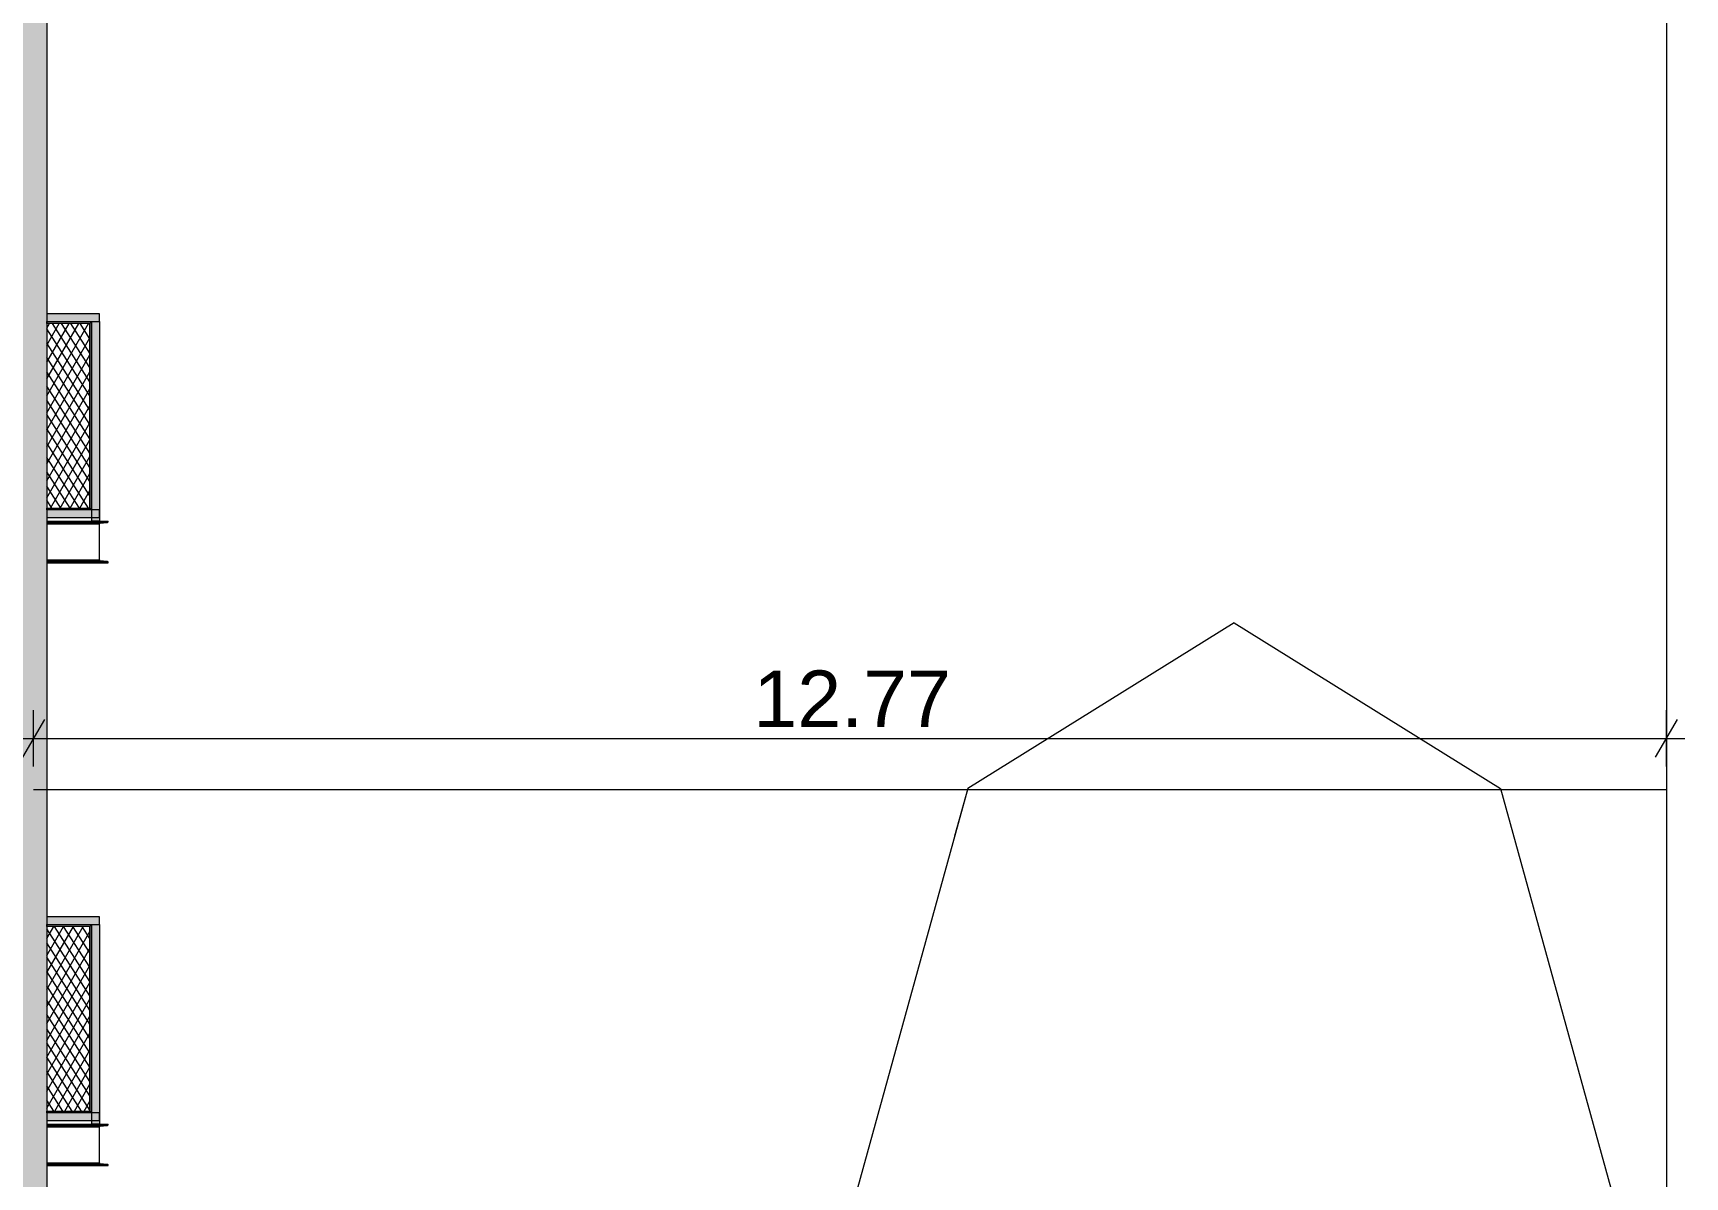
# Model space of a CAD drawing. Header units: millimetres. Extents: x 476244520 to 476657119, y 4620824743 to 4621446928.
# Drawn here: x 476629975 to 476638744, y 4621032026 to 4621038097 of the extents above; entities that cross this region are included whole.
import ezdxf

# ---------------------------------------------------------------- set-up
doc = ezdxf.new("R2010")
doc.units = ezdxf.units.MM
doc.header["$MEASUREMENT"] = 0
doc.layers.add('New_2D Drafting - General_Pen_No__30_Pen_No__9_Pen_No__9_Pen_No__254', color=7, linetype='Continuous', lineweight=0, true_color=0xcccccc)
for name, color, linetype, lineweight in [('New_2D Drafting - General_Pen_No__30_Pen_No__9_Pen_No__9_Pen_No__255', 255, 'Continuous', 0), ('New_2D Drafting - General_Pen_No__30_Pen_No__9_Pen_No__9_Pen_No__7', 7, 'Continuous', 0), ('New_2D Drafting - General_Pen_No__4', 7, 'Continuous', 0), ('New_2D Drafting - General_Pen_No__7', 7, 'Continuous', 0), ('New_Interior - Furniture _Pen_No__7', 7, 'Continuous', 0), ('New_Structural - Bearing_Pen_No__1', 1, 'Continuous', 0), ('Structural - Bearing_Pen_No__7', 7, 'Continuous', 0), ('zoma_Pen_No__1', 1, 'Continuous', 0)]:
    doc.layers.add(name, color=color, linetype=linetype, lineweight=lineweight)
doc.layers.add('zoma', color=7, linetype='Continuous')
doc.styles.add('GENERATED_STYLE_2', font='arial.ttf')
doc.linetypes.add('Break', pattern='A,0,[1,A-4 бѓЎбѓђбѓ®бѓљбѓ\x98 - nikas1.Shx,S=15.679026,R=0,X=0,Y=0],-1975.557214,0', length=1975.557214)
doc.dimstyles.new('GENERATED_STYLE__3', dxfattribs={"dimtxt": 300, "dimasz": 152, "dimexe": 0.18, "dimexo": 3, "dimgap": 0.09, "dimtad": 1, "dimtih": 1, "dimtoh": 1, "dimlfac": 0.001, "dimzin": 0, "dimdsep": 46, "dimtxsty": 'GENERATED_STYLE_2', "dimblk": 'ARROWHEAD_2', "dimblk1": 'ARROWHEAD_2', "dimblk2": 'ARROWHEAD_2', "dimcen": 0.09, "dimclrd": 1, "dimclre": 1, "dimclrt": 1, "dimadec": 0, "dimazin": 0, "dimtfac": 1, "dimtdec": 4, "dimtmove": 0, "dimatfit": 3, "dimfxl": 1, "dimtolj": 1, "dimtzin": 0, "dimarcsym": 0})
pattern_1 = [(60, (476844527.15, 4621385791.044), (-38.971143, 22.5), []), (122.833095, (476844527.15, 4621385791.044), (36.8060797, 18.75), [])]

# ---------------------------------------------------------------- blocks, each defined once
blk = doc.blocks.new('*D769', base_point=(476844527.1, 4621385791))
at = {"layer": 'zoma_Pen_No__1', "color": 1, "linetype": 'Continuous', "lineweight": 0, "transparency": 16777216}
for p, q in [((476630034.6, 4621034453.8), (476629919.1, 4621034253.8)), ((476629976.9, 4621034203.8), (476629976.9, 4621034503.8)), ((476638588.4, 4621034253.8), (476638703.9, 4621034453.8)), ((476638646.2, 4621034203.8), (476638646.2, 4621034503.8)), ((476629879.1, 4621034353.8), (476629976.9, 4621034353.8)), ((476629976.9, 4621034353.8), (476638646.2, 4621034353.8)), ((476638646.2, 4621034353.8), (476638744, 4621034353.8))]:
    blk.add_line(p, q, dxfattribs=at)
at = {"layer": 'zoma_Pen_No__1', "color": 1, "lineweight": 0, "transparency": 16777216, "insert": (476633798.6, 4621034413.8), "char_height": 300, "attachment_point": 7, "style": 'GENERATED_STYLE_2'}
blk.add_mtext('\\A1;{\\pql;\\fArial CYR|b0|i0|c204|p34;12.77}', dxfattribs=at)
blk = doc.blocks.new('ARROWHEAD_2')
at = {"color": 0, "linetype": 'Continuous', "lineweight": 0}
for p, q in [((-0.378, -0.655), (0.378, 0.655)), ((0, 0), (-1, 0))]:
    blk.add_line(p, q, dxfattribs=at)

msp = doc.modelspace()

# ---------------------------------------------------------------- hatches: boundary and pattern name
at = {"layer": 'New_2D Drafting - General_Pen_No__30_Pen_No__9_Pen_No__9_Pen_No__254', "linetype": 'Continuous', "lineweight": 0, "true_color": 0xcccccc}
h = msp.add_hatch(dxfattribs=at)
h.set_pattern_fill('BRICK___RUNNING_BOND', color=254, style=0, pattern_type=2)
h.set_pattern_definition([(0, (476622876.87, 4621034175.24), (0, 66.64), []), (90, (476622876.87, 4621034175.24), (-244.8, 0), [66.64, -66.64]), (90, (476622999.27, 4621034241.88), (-244.8, 0), [66.64, -66.64])])
h.paths.add_polyline_path([(476630047.219, 4621038706.026), (476630047.226, 4621028596.024), (476629976.822, 4621028596.024), (476629976.822, 4621025966.681), (476629972.268, 4621025966.024), (476612277.162, 4621025966.024), (476612207.162, 4621025966.024), (476612207.162, 4621029166.014), (476612207.162, 4621039165.621), (476630047.219, 4621039165.617)])
h.paths.add_polyline_path([(476621777.992, 4621031666.024), (476620177.559, 4621031666.024), (476620177.559, 4621030066.024), (476621777.992, 4621030066.024)], flags=0)
h.paths.add_polyline_path([(476621777.558, 4621036466.024), (476620177.559, 4621036466.024), (476620177.559, 4621038066.024), (476621777.558, 4621038066.024)], flags=0)
h.paths.add_polyline_path([(476620177.559, 4621033266.024), (476621777.992, 4621033266.024), (476621777.992, 4621034866.024), (476620177.559, 4621034866.024)], flags=0)
h.paths.add_polyline_path([(476620177.077, 4621026866.024), (476620177.077, 4621028466.024), (476621777.078, 4621028466.024), (476621777.078, 4621026866.024)], flags=0)
h.paths.add_polyline_path([(476618177.219, 4621038066.024), (476616577.219, 4621038066.024), (476616577.219, 4621036466.024), (476618177.219, 4621036466.024)], flags=0)
h.paths.add_polyline_path([(476618177.219, 4621034866.024), (476616577.219, 4621034866.024), (476616577.219, 4621033266.024), (476618177.219, 4621033266.024)], flags=0)
h.paths.add_polyline_path([(476618177.219, 4621031666.024), (476616577.219, 4621031666.024), (476616577.219, 4621030066.024), (476618177.219, 4621030066.024)], flags=0)
h.paths.add_polyline_path([(476618176.823, 4621028466.024), (476616576.823, 4621028466.024), (476616576.823, 4621026866.024), (476618176.823, 4621026866.024)], flags=0)
at = {"layer": 'New_2D Drafting - General_Pen_No__30_Pen_No__9_Pen_No__9_Pen_No__255', "linetype": 'Continuous', "lineweight": 0}
for points in [[(476630326.865, 4621036606.026), (476630047.199, 4621036606.026), (476630047.199, 4621036566.026), (476630326.865, 4621036566.026)], [(476630276.859, 4621036556.026), (476630047.199, 4621036556.026), (476630047.199, 4621036566.026), (476630286.859, 4621036566.026)], [(476630276.859, 4621035576.024), (476630286.859, 4621035566.024), (476630286.859, 4621036566.026), (476630276.859, 4621036556.026)], [(476630326.865, 4621035506.024), (476630286.859, 4621035506.024), (476630286.859, 4621036566.026), (476630326.865, 4621036566.026)], [(476630287.228, 4621035566.024), (476630047.199, 4621035566.024), (476630047.199, 4621035576.024), (476630277.228, 4621035576.024)], [(476630326.865, 4621035566.024), (476630047.199, 4621035566.024), (476630047.199, 4621035526.024), (476630326.865, 4621035526.024)], [(476630326.865, 4621033406.026), (476630047.199, 4621033406.026), (476630047.199, 4621033366.026), (476630326.865, 4621033366.026)], [(476630276.859, 4621033356.026), (476630047.199, 4621033356.026), (476630047.199, 4621033366.026), (476630286.859, 4621033366.026)], [(476630276.859, 4621032376.024), (476630286.859, 4621032366.024), (476630286.859, 4621033366.026), (476630276.859, 4621033356.026)], [(476630326.865, 4621032306.024), (476630286.859, 4621032306.024), (476630286.859, 4621033366.026), (476630326.865, 4621033366.026)], [(476630287.228, 4621032366.024), (476630047.199, 4621032366.024), (476630047.199, 4621032376.024), (476630277.228, 4621032376.024)], [(476630326.865, 4621032366.024), (476630047.199, 4621032366.024), (476630047.199, 4621032326.024), (476630326.865, 4621032326.024)]]:
    msp.add_hatch(color=255, dxfattribs=at).paths.add_polyline_path(points)
at = {"layer": 'New_2D Drafting - General_Pen_No__7', "linetype": 'Continuous', "lineweight": 0}
h = msp.add_hatch(dxfattribs=at)
h.set_pattern_fill('BATT_INSULATION', style=0, pattern_type=2)
h.set_pattern_definition(pattern_1)
h.paths.add_polyline_path([(476630047.199, 4621035576.024), (476630276.859, 4621035576.024), (476630276.859, 4621036556.026), (476630047.199, 4621036556.026)])
h = msp.add_hatch(dxfattribs=at)
h.set_pattern_fill('BATT_INSULATION', style=0, pattern_type=2)
h.set_pattern_definition(pattern_1)
h.paths.add_polyline_path([(476630047.199, 4621032376.024), (476630276.859, 4621032376.024), (476630276.859, 4621033356.026), (476630047.199, 4621033356.026)])

# ---------------------------------------------------------------- linework, layer by layer
at = {"layer": 'New_2D Drafting - General_Pen_No__30_Pen_No__9_Pen_No__9_Pen_No__7', "color": 7, "linetype": 'Continuous', "lineweight": 0, "flags": 128}
for points in [[(476630047.219, 4621038706.026), (476630047.226, 4621028596.024), (476629976.822, 4621028596.024), (476629976.822, 4621025966.681), (476629972.268, 4621025966.024), (476612277.162, 4621025966.024), (476612207.162, 4621025966.024), (476612207.162, 4621029166.014), (476612207.162, 4621039165.621), (476630047.219, 4621039165.617)], [(476630326.865, 4621036606.026), (476630047.199, 4621036606.026), (476630047.199, 4621036566.026), (476630326.865, 4621036566.026)], [(476630276.859, 4621036556.026), (476630047.199, 4621036556.026), (476630047.199, 4621036566.026), (476630286.859, 4621036566.026)], [(476630276.859, 4621035576.024), (476630286.859, 4621035566.024), (476630286.859, 4621036566.026), (476630276.859, 4621036556.026)], [(476630326.865, 4621035506.024), (476630286.859, 4621035506.024), (476630286.859, 4621036566.026), (476630326.865, 4621036566.026)], [(476630287.228, 4621035566.024), (476630047.199, 4621035566.024), (476630047.199, 4621035576.024), (476630277.228, 4621035576.024)], [(476630326.865, 4621035566.024), (476630047.199, 4621035566.024), (476630047.199, 4621035526.024), (476630326.865, 4621035526.024)], [(476630326.865, 4621033406.026), (476630047.199, 4621033406.026), (476630047.199, 4621033366.026), (476630326.865, 4621033366.026)], [(476630276.859, 4621033356.026), (476630047.199, 4621033356.026), (476630047.199, 4621033366.026), (476630286.859, 4621033366.026)], [(476630276.859, 4621032376.024), (476630286.859, 4621032366.024), (476630286.859, 4621033366.026), (476630276.859, 4621033356.026)], [(476630326.865, 4621032306.024), (476630286.859, 4621032306.024), (476630286.859, 4621033366.026), (476630326.865, 4621033366.026)], [(476630287.228, 4621032366.024), (476630047.199, 4621032366.024), (476630047.199, 4621032376.024), (476630277.228, 4621032376.024)], [(476630326.865, 4621032366.024), (476630047.199, 4621032366.024), (476630047.199, 4621032326.024), (476630326.865, 4621032326.024)]]:
    msp.add_lwpolyline(points, close=True, dxfattribs=at)
at = {"layer": 'New_2D Drafting - General_Pen_No__4', "color": 7, "linetype": 'Continuous', "lineweight": 0, "flags": 128}
for points in [[(476630047.199, 4621035576.024), (476630276.859, 4621035576.024), (476630276.859, 4621036556.026), (476630047.199, 4621036556.026)], [(476630047.199, 4621032376.024), (476630276.859, 4621032376.024), (476630276.859, 4621033356.026), (476630047.199, 4621033356.026)]]:
    msp.add_lwpolyline(points, close=True, dxfattribs=at)
at = {"layer": 'New_Interior - Furniture _Pen_No__7', "color": 7, "linetype": 'Continuous', "lineweight": 0}
for p, q in [((476636351.103, 4621034966.024), (476634936.89, 4621034087.345)), ((476636351.103, 4621034966.024), (476637765.317, 4621034087.345)), ((476634936.89, 4621034087.345), (476634351.103, 4621031966.024)), ((476634936.89, 4621034087.345), (476634866.96, 4621033834.107)), ((476637765.317, 4621034087.345), (476638351.103, 4621031966.024))]:
    msp.add_line(p, q, dxfattribs=at)
at = {"layer": 'New_Structural - Bearing_Pen_No__1', "color": 1, "linetype": 'Continuous', "lineweight": 0}
msp.add_line((476638646.158, 4621046996.649), (476638646.158, 4621020265.322), dxfattribs=at)
at = {"layer": 'New_Structural - Bearing_Pen_No__1', "color": 1, "linetype": 'Break', "lineweight": 0}
msp.add_line((476629976.884, 4621034081.591), (476638646.158, 4621034081.591), dxfattribs=at)
at = {"layer": 'Structural - Bearing_Pen_No__7', "color": 7, "linetype": 'Continuous', "lineweight": 0}
for p, q in [((476630047.172, 4621035506.032), (476630373.191, 4621035506.032)), ((476630047.172, 4621035503.537), (476630373.191, 4621035503.537)), ((476630047.172, 4621035499.582), (476630368.729, 4621035499.582)), ((476630047.172, 4621035495.592), (476630331.328, 4621035495.592)), ((476630047.172, 4621035491.637), (476630326.865, 4621035491.637)), ((476630326.865, 4621035491.637), (476630327.265, 4621035493.168)), ((476630326.865, 4621035300.427), (476630326.865, 4621035491.637)), ((476630327.265, 4621035493.168), (476630328.403, 4621035494.465)), ((476630328.403, 4621035494.465), (476630330.106, 4621035495.332)), ((476630330.106, 4621035495.332), (476630331.328, 4621035495.592)), ((476630331.328, 4621035495.592), (476630368.729, 4621035499.582)), ((476630368.729, 4621035499.582), (476630369.951, 4621035499.841)), ((476630369.951, 4621035499.841), (476630371.654, 4621035500.708)), ((476630371.654, 4621035500.708), (476630372.792, 4621035502.006)), ((476630372.792, 4621035502.006), (476630373.191, 4621035503.537)), ((476630373.191, 4621035503.537), (476630373.191, 4621035506.032)), ((476630047.166, 4621035286.032), (476630373.192, 4621035286.032)), ((476630047.167, 4621035300.427), (476630326.865, 4621035300.427)), ((476630047.167, 4621035296.472), (476630331.328, 4621035296.472)), ((476630047.167, 4621035292.482), (476630368.729, 4621035292.482)), ((476630047.167, 4621035288.527), (476630373.192, 4621035288.527)), ((476630327.265, 4621035298.896), (476630326.865, 4621035300.427)), ((476630328.403, 4621035297.598), (476630327.265, 4621035298.896)), ((476630330.106, 4621035296.731), (476630328.403, 4621035297.598)), ((476630331.328, 4621035296.472), (476630330.106, 4621035296.731)), ((476630368.729, 4621035292.482), (476630331.328, 4621035296.472)), ((476630369.951, 4621035292.222), (476630368.729, 4621035292.482)), ((476630371.654, 4621035291.355), (476630369.951, 4621035292.222)), ((476630372.792, 4621035290.058), (476630371.654, 4621035291.355)), ((476630373.192, 4621035288.527), (476630372.792, 4621035290.058)), ((476630373.192, 4621035286.032), (476630373.192, 4621035288.527)), ((476630047.172, 4621032306.032), (476630373.191, 4621032306.032)), ((476630047.172, 4621032303.537), (476630373.191, 4621032303.537)), ((476630047.172, 4621032299.582), (476630368.729, 4621032299.582)), ((476630047.172, 4621032295.592), (476630331.328, 4621032295.592)), ((476630047.172, 4621032291.637), (476630326.865, 4621032291.637)), ((476630326.865, 4621032291.637), (476630327.265, 4621032293.168)), ((476630326.865, 4621032100.427), (476630326.865, 4621032291.637)), ((476630327.265, 4621032293.168), (476630328.403, 4621032294.465)), ((476630328.403, 4621032294.465), (476630330.106, 4621032295.332)), ((476630330.106, 4621032295.332), (476630331.328, 4621032295.592)), ((476630331.328, 4621032295.592), (476630368.729, 4621032299.582)), ((476630368.729, 4621032299.582), (476630369.951, 4621032299.841)), ((476630369.951, 4621032299.841), (476630371.654, 4621032300.708)), ((476630371.654, 4621032300.708), (476630372.792, 4621032302.006)), ((476630372.792, 4621032302.006), (476630373.191, 4621032303.537)), ((476630373.191, 4621032303.537), (476630373.191, 4621032306.032)), ((476630047.166, 4621032086.032), (476630373.192, 4621032086.032)), ((476630047.167, 4621032100.427), (476630326.865, 4621032100.427)), ((476630047.167, 4621032096.472), (476630331.328, 4621032096.472)), ((476630047.167, 4621032092.482), (476630368.729, 4621032092.482)), ((476630047.167, 4621032088.527), (476630373.192, 4621032088.527)), ((476630327.265, 4621032098.896), (476630326.865, 4621032100.427)), ((476630328.403, 4621032097.598), (476630327.265, 4621032098.896)), ((476630330.106, 4621032096.731), (476630328.403, 4621032097.598)), ((476630331.328, 4621032096.472), (476630330.106, 4621032096.731)), ((476630368.729, 4621032092.482), (476630331.328, 4621032096.472)), ((476630369.951, 4621032092.222), (476630368.729, 4621032092.482)), ((476630371.654, 4621032091.355), (476630369.951, 4621032092.222)), ((476630372.792, 4621032090.058), (476630371.654, 4621032091.355)), ((476630373.192, 4621032088.527), (476630372.792, 4621032090.058)), ((476630373.192, 4621032086.032), (476630373.192, 4621032088.527))]:
    msp.add_line(p, q, dxfattribs=at)

# ---------------------------------------------------------------- dimensions: what is measured, and where the dimension line sits
at = {"layer": 'zoma', "color": 1, "linetype": 'Continuous', "lineweight": 0}
dim = msp.add_linear_dim(base=(476638646.158, 4621034353.798), p1=(476629976.884, 4621034630.539), p2=(476638646.158, 4621034353.798), text='12.77', dimstyle='GENERATED_STYLE__3', dxfattribs=at)
dim.commit()
dim.dimension.update_dxf_attribs({"geometry": '*D769', "text_midpoint": (476634302.608, 4621034563.798), "dimtype": 160})

doc.saveas('drawing.dxf')
